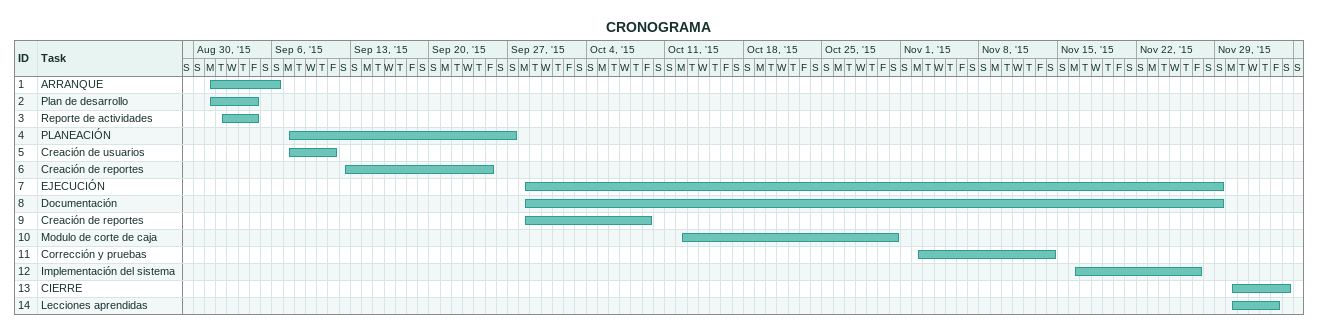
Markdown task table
CRONOGRAMA

| ID | Task | Start | Finish |
|---|---|---|---|
| 1 | ARRANQUE | 2015-08-31 | 2015-09-06 |
| 2 | Plan de desarrollo | 2015-08-31 | 2015-09-04 |
| 3 | Reporte de actividades | 2015-09-01 | 2015-09-04 |
| 4 | PLANEACIÓN | 2015-09-07 | 2015-09-27 |
| 5 | Creación de usuarios | 2015-09-07 | 2015-09-11 |
| 6 | Creación de reportes | 2015-09-12 | 2015-09-25 |
| 7 | EJECUCIÓN | 2015-09-28 | 2015-11-29 |
| 8 | Documentación | 2015-09-28 | 2015-11-29 |
| 9 | Creación de reportes | 2015-09-28 | 2015-10-09 |
| 10 | Modulo de corte de caja | 2015-10-12 | 2015-10-31 |
| 11 | Corrección y pruebas | 2015-11-02 | 2015-11-14 |
| 12 | Implementación del sistema | 2015-11-16 | 2015-11-27 |
| 13 | CIERRE | 2015-11-30 | 2015-12-05 |
| 14 | Lecciones aprendidas | 2015-11-30 | 2015-12-04 |
